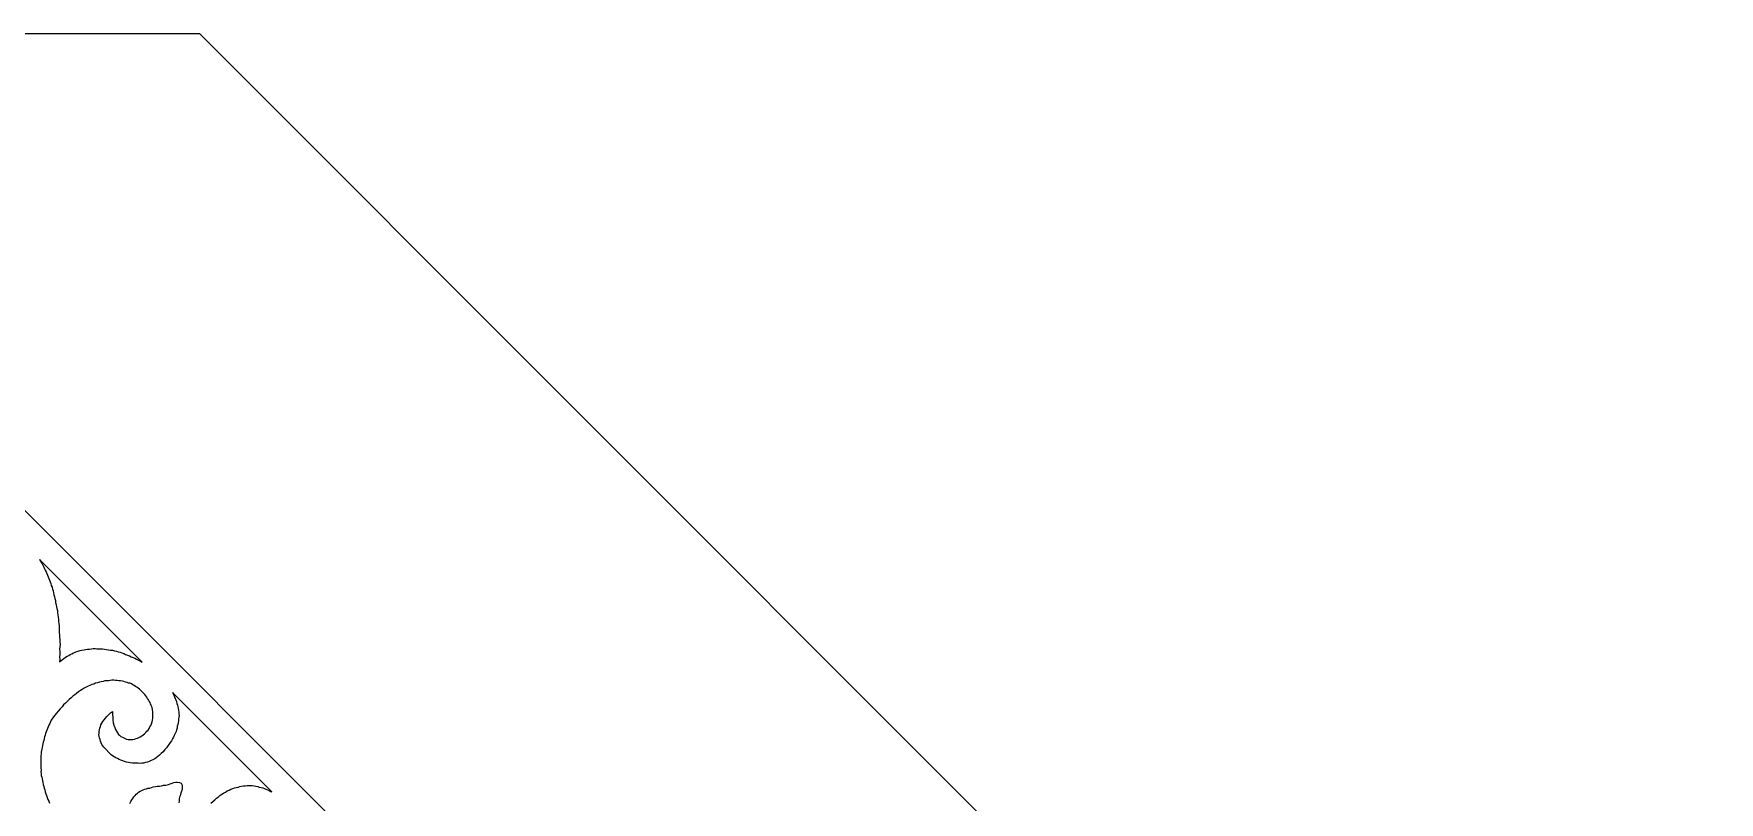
# Model space of a CAD drawing. Extents: x -535 to 535, y -535 to 535.
# Drawn here: x 187.3 to 535, y 376.6 to 535 of the extents above; entities that cross this region are included whole.
import ezdxf

# ---------------------------------------------------------------- set-up
doc = ezdxf.new("R2010")
doc.units = 0
doc.layers.add('LAYER_1', color=18, linetype='CONTINUOUS')
doc.layers.add('LAYER_2', color=150, linetype='CONTINUOUS')

msp = doc.modelspace()

# ---------------------------------------------------------------- linework, layer by layer
at = {"layer": 'LAYER_1'}
for points in [[(221.6, -535), (535, -221.6), (535, 221.6), (221.6, 535), (-221.6, 535), (-535, 221.6), (-535, -221.6), (-221.6, -535)], [(188.7, 426.33), (188.84, 426.05), (189.04, 425.77), (189.21, 425.45), (189.41, 425.09), (189.54, 424.74), (189.7, 424.42), (189.87, 424.1), (190, 423.75), (190.13, 423.39), (190.29, 423.07), (190.46, 422.76), (190.59, 422.4), (190.72, 422.04), (190.85, 421.69), (190.94, 421.3), (191.1, 420.91), (191.19, 420.51), (191.32, 420.16), (191.38, 419.8), (191.5, 419.37), (191.59, 418.98), (191.69, 418.58), (191.78, 418.19), (191.83, 417.76), (191.96, 417.33), (192.01, 416.9), (192.07, 416.54), (192.19, 416.11), (192.24, 415.68), (192.3, 415.25), (192.35, 414.82), (192.4, 414.31), (192.45, 413.88), (192.51, 413.45), (192.56, 412.95), (192.54, 412.51), (192.55, 412.04), (192.6, 411.54), (192.66, 411.11), (192.67, 410.64), (192.72, 410.13), (192.7, 409.63), (192.75, 409.12), (192.73, 408.62), (192.67, 408.14), (192.72, 407.64), (192.7, 407.13), (192.67, 406.55), (192.69, 406.09), (192.66, 405.58), (192.96, 405.81), (193.22, 406), (193.56, 406.27), (193.86, 406.5), (194.19, 406.69), (194.53, 406.89), (194.82, 407.05), (195.19, 407.21), (195.53, 407.4), (195.86, 407.53), (196.23, 407.69), (196.52, 407.77), (196.88, 407.86), (197.25, 407.95), (197.69, 408.04), (198.02, 408.09), (198.42, 408.15), (198.82, 408.2), (199.21, 408.25), (199.58, 408.27), (200.01, 408.29), (200.37, 408.23), (200.73, 408.25), (201.13, 408.23), (201.53, 408.21), (201.92, 408.19), (202.32, 408.1), (202.75, 408.05), (203.11, 407.99), (203.54, 407.94), (203.97, 407.81), (204.36, 407.72), (204.75, 407.63), (205.15, 407.54), (205.5, 407.41), (205.93, 407.29), (206.28, 407.09), (206.67, 406.92), (207.06, 406.76), (207.45, 406.6), (207.84, 406.43), (208.2, 406.3), (208.55, 406.1), (208.9, 405.9), (209.33, 405.7), (209.68, 405.5), (188.54, 426.65)]]:
    msp.add_lwpolyline(points, close=True, dxfattribs=at)
for points in [[(223.86, 376.42), (224.24, 376.8), (224.65, 377.14), (224.99, 377.48), (225.4, 377.75), (225.74, 378.02), (226.11, 378.26), (226.45, 378.52), (226.86, 378.72), (227.23, 378.96), (227.6, 379.12), (228, 379.32), (228.37, 379.48), (228.74, 379.56), (229.07, 379.69), (229.47, 379.74), (229.83, 379.83), (230.2, 379.92), (230.6, 379.97), (230.96, 379.99), (231.36, 380.04), (231.69, 380.09), (232.05, 380.04), (232.41, 380.05), (232.77, 380), (233.13, 379.94), (233.52, 379.85), (233.84, 379.75), (234.2, 379.63), (234.56, 379.57), (234.91, 379.44), (235.19, 379.31), (235.55, 379.18), (235.91, 379.05), (236.26, 378.85), (236.41, 378.77), (226.19, 388.99), (215.97, 399.22), (216.05, 399.06), (216.25, 398.71), (216.38, 398.35), (216.51, 398), (216.64, 397.71), (216.77, 397.36), (216.82, 397), (216.95, 396.64), (217.05, 396.32), (217.14, 395.93), (217.19, 395.57), (217.25, 395.21), (217.23, 394.85), (217.29, 394.49), (217.24, 394.16), (217.19, 393.76), (217.17, 393.4), (217.12, 393), (217.03, 392.64), (216.94, 392.27), (216.88, 391.87), (216.76, 391.54), (216.67, 391.17), (216.51, 390.81), (216.31, 390.4), (216.15, 390.03), (215.92, 389.66), (215.72, 389.25), (215.45, 388.92), (215.22, 388.54), (214.95, 388.21), (214.68, 387.8), (214.34, 387.46), (214, 387.04), (213.62, 386.67), (213.24, 386.29), (212.94, 386.06), (212.6, 385.79), (212.27, 385.59), (211.9, 385.36), (211.53, 385.2), (211.16, 385.04), (210.76, 384.91), (210.39, 384.82), (209.99, 384.7), (209.63, 384.68), (209.23, 384.63), (208.83, 384.65), (208.43, 384.67), (208, 384.65), (207.67, 384.67), (207.24, 384.72), (206.85, 384.81), (206.46, 384.9), (206.06, 384.99), (205.71, 385.12), (205.32, 385.29), (204.96, 385.41), (204.61, 385.62), (204.25, 385.74), (203.94, 385.98), (203.59, 386.18), (203.31, 386.39), (201.75, 387.95), (201.58, 388.26), (201.38, 388.54), (201.21, 388.86), (201.08, 389.22), (200.99, 389.54), (200.89, 389.86), (200.8, 390.18), (200.78, 390.51), (200.83, 390.83), (200.84, 391.2), (200.89, 391.52), (200.98, 391.89), (201.07, 392.25), (201.19, 392.58), (201.39, 392.92), (201.59, 393.25), (201.82, 393.62), (202.09, 393.96), (202.43, 394.3), (202.77, 394.64), (203.15, 395.02), (203.59, 395.33), (203.56, 394.68), (203.65, 394.07), (203.66, 393.52), (203.74, 392.99), (203.86, 392.49), (204.02, 392.02), (204.19, 391.63), (204.39, 391.28), (204.59, 390.93), (204.83, 390.61), (205.04, 390.41), (205.32, 390.2), (205.6, 390), (205.88, 389.86), (206.16, 389.73), (206.49, 389.64), (206.81, 389.54), (207.13, 389.52), (207.42, 389.54), (207.78, 389.55), (208.11, 389.6), (208.44, 389.73), (208.7, 389.85), (209.03, 389.97), (209.29, 390.09), (209.62, 390.28), (209.88, 390.48), (210.15, 390.74), (210.45, 390.97), (210.68, 391.27), (210.9, 391.5), (211.1, 391.83), (211.3, 392.16), (211.45, 392.46), (211.58, 392.79), (211.74, 393.16), (211.83, 393.53), (211.88, 393.93), (211.9, 394.36), (211.92, 394.79), (211.86, 395.23), (211.81, 395.66), (211.72, 396.12), (211.56, 396.59), (211.4, 396.9), (211.34, 397.19), (211.13, 397.47), (210.96, 397.72), (210.8, 398.03), (210.63, 398.28), (210.42, 398.56), (210.22, 398.84), (209.11, 399.95), (208.87, 400.12), (208.59, 400.32), (208.3, 400.45), (208.02, 400.66), (207.78, 400.83), (207.46, 400.99), (207.18, 401.13), (206.89, 401.19), (206.57, 401.28), (206.25, 401.37), (205.93, 401.47), (205.6, 401.56), (205.25, 401.62), (204.89, 401.67), (204.53, 401.73), (204.17, 401.72), (203.81, 401.77), (203.44, 401.76), (203.12, 401.7), (202.72, 401.65), (202.35, 401.63), (201.99, 401.62), (201.63, 401.53), (201.26, 401.44), (200.86, 401.39), (200.46, 401.26), (200.06, 401.14), (199.69, 400.97), (199.28, 400.85), (198.88, 400.65), (198.55, 400.53), (198.14, 400.33), (197.73, 400.13), (197.32, 399.86), (196.95, 399.62), (196.54, 399.35), (196.17, 399.05), (195.79, 398.74), (195.42, 398.51), (195.01, 398.16), (194.63, 397.79), (194.26, 397.48), (193.84, 397.06), (193.46, 396.69), (193.16, 396.31), (192.77, 395.86), (192.39, 395.41), (192.01, 394.96), (191.63, 394.51), (191.28, 394.02), (190.94, 393.54), (190.78, 393.17), (190.62, 392.87), (190.46, 392.51), (190.3, 392.14), (190.17, 391.81), (190.01, 391.44), (189.89, 391.11), (189.77, 390.78), (189.68, 390.41), (189.55, 390.08), (189.47, 389.71), (189.38, 389.35), (189.25, 389.02), (189.17, 388.65), (189.12, 388.33), (189.06, 387.93), (188.97, 387.56), (188.89, 387.27), (188.87, 386.91), (188.86, 386.54), (188.8, 386.22), (188.79, 385.85), (188.77, 385.49), (188.79, 385.1), (188.78, 384.73), (188.76, 384.37), (188.78, 383.97), (188.76, 383.61), (188.82, 383.25), (188.8, 382.89), (188.86, 382.53), (188.88, 382.14), (189.01, 381.78), (189.06, 381.42), (189.12, 381.06), (189.21, 380.67), (189.3, 380.27), (189.39, 379.88), (189.48, 379.49), (189.58, 379.17), (189.67, 378.77), (189.83, 378.38), (189.92, 377.99), (190.09, 377.6), (190.25, 377.21), (190.41, 376.82), (190.58, 376.43)], [(207.16, 376.33), (207.36, 376.74), (207.56, 377.14), (207.75, 377.41), (207.95, 377.74), (208.21, 378.01), (208.47, 378.27), (208.7, 378.5), (208.96, 378.69), (209.3, 378.88), (209.59, 379.04), (209.89, 379.2), (210.22, 379.32), (210.55, 379.37), (210.88, 379.5), (211.28, 379.55), (211.61, 379.67), (211.97, 379.76), (212.41, 379.85), (212.81, 379.91), (213.25, 379.93), (213.68, 380.02), (214.12, 380.11), (214.56, 380.13), (214.85, 380.22), (215.14, 380.3), (215.47, 380.42), (215.88, 380.55), (216.21, 380.67), (216.61, 380.73), (216.93, 380.78), (217.37, 380.72), (217.76, 380.56), (217.92, 380.17), (217.97, 379.74), (217.92, 379.41), (217.87, 379.01), (217.75, 378.68), (217.62, 378.28), (217.5, 377.95), (217.41, 377.65), (217.33, 377.36), (217.31, 376.93), (217.22, 376.49)]]:
    msp.add_lwpolyline(points, dxfattribs=at)
at = {"layer": 'LAYER_2'}
msp.add_lwpolyline([(182.25, -440), (440, -182.25), (440, 182.25), (182.25, 440), (-182.25, 440), (-440, 182.25), (-440, -182.25), (-182.25, -440)], close=True, dxfattribs=at)

doc.saveas('drawing.dxf')
